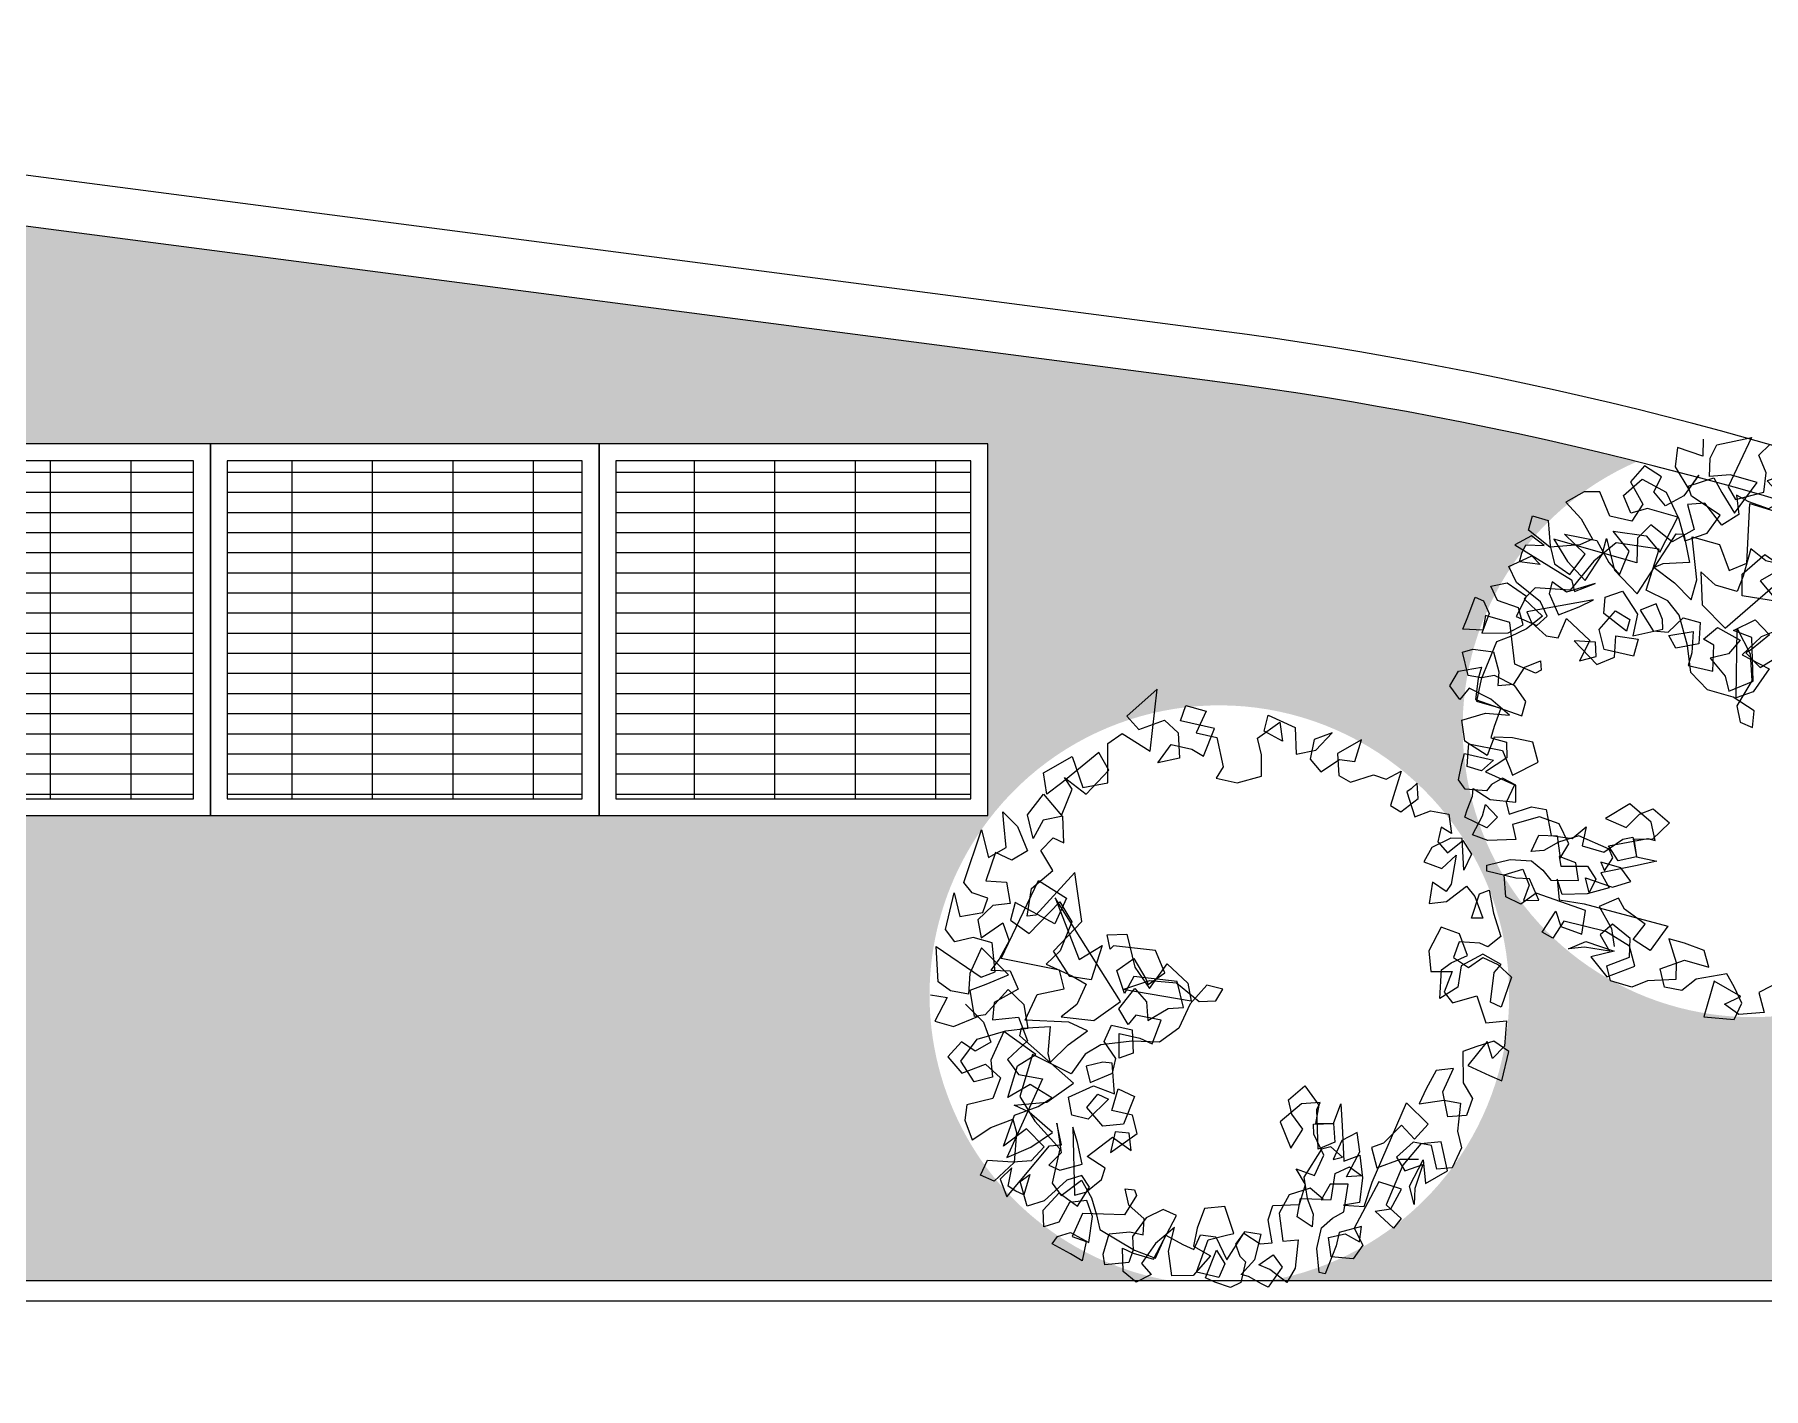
# Model space of a CAD drawing. Header units: millimetres. Extents: x 8265 to 78888, y 1905 to 34251.
# Drawn here: x 36495 to 37518, y 20843 to 21645 of the extents above; entities that cross this region are included whole.
import ezdxf

# ---------------------------------------------------------------- set-up
doc = ezdxf.new("R2010")
doc.units = ezdxf.units.MM
for name, color, linetype, lineweight in [('420_MURATURE_001-AM_0', 4, 'Continuous', 0), ('430_TAVOLATI_001-AM_0', 3, 'Continuous', 0), ('443_GRIGLIE_AERAZIONE_001-AM_0', 6, 'Continuous', 0), ('448_RAMPE_SCALE_ASCENS_001-AM_0', 216, 'Continuous', 0), ('475_VERDE_001-AM_0', 96, 'Continuous', 0), ('478_PIANTUMAZIONI_001-AM_0', 92, 'Continuous', 0)]:
    doc.layers.add(name, color=color, linetype=linetype, lineweight=lineweight)
doc.styles.get("Standard").update_dxf_attribs({"font": 'isocp.shx'})

# ---------------------------------------------------------------- blocks, each defined once
blk = doc.blocks.new('LCSHDP12')
at = {"color": 0}
blk.add_lwpolyline([(0.2050722057878352, -0.4468747459223332), (0.1975145578521072, -0.4191817944680752), (0.2428604659014427, -0.421699333624922), (0.237822028494966, -0.3889713008956929), (0.2050722057878352, -0.3587608073233106), (0.1949953391488689, -0.3864537587775684), (0.2101106431943119, -0.3461731026552438), (0.2353028138787212, -0.3209976903578326), (0.2604949845631305, -0.3386204792621482), (0.2554565512436474, -0.3663134307164061), (0.2882063739507781, -0.3763835932663484), (0.3033216779962211, -0.3436555605371194), (0.2730910699053352, -0.313445066964737), (0.283167940631295, -0.2807170342355079), (0.320956196657909, -0.2781994921173835), (0.3486675860455566, -0.313445066964737), (0.3738597567299659, -0.3058924435716414), (0.3990519274143752, -0.2807170342355079), (0.3663021047072444, -0.2605767032130679), (0.3385907153195968, -0.23288375175881), (0.3562252380682781, -0.2177785049726188), (0.4040903607338584, -0.2001557190295809), (0.446917054166949, -0.2177785049726188), (0.446917054166949, -0.24295391727003), (0.4192056647793014, -0.24295391727003), (0.4040903607338584, -0.2026732581864276), (0.3889750607754089, -0.1749803067321697), (0.3587444526845229, -0.1649101441822274), (0.34362914863908, -0.2051908003045521), (0.3864558420721706, -0.2278486704838388), (0.3310330632968753, -0.23288375175881), (0.3008024592929828, -0.2026732581864276), (0.2781295032248183, -0.1875680143615142), (0.2730910699053352, -0.2303662126019633), (0.3083601113157043, -0.2555416219380968), (0.252937332540409, -0.2630942453311924), (0.2227067285365165, -0.24295391727003), (0.2101106431943119, -0.3084099856897659), (0.2630142032663688, -0.3084099856897659), (0.2882063739507781, -0.2933047389035747), (0.3083601113157043, -0.3184801482397082), (0.2856871552475398, -0.3537257260483394), (0.2403412471982043, -0.3436555605371194), (0.2075914244910735, -0.3058924435716414), (0.1874376871261474, -0.2731644108424124), (0.1546878644190166, -0.2958222810216991), (0.1420917790768119, -0.3310678558690526), (0.1975145578521072, -0.3486906418120905), (0.2075914244910735, -0.3637958885982817), (0.1698031684644596, -0.3889713008956929), (0.1496494310995334, -0.3688309728345306), (0.1194188230086475, -0.3411380184189949), (0.09674587102747648, -0.4015590055637596), (0.1446109936930568, -0.4015590055637596), (0.1773608204871811, -0.3889713008956929), (0.1849184684229091, -0.4191817944680752), (0.1798800351034259, -0.4443572038042087), (0.1269764750313689, -0.4720501552584666), (0.1420917790768119, -0.3814186775025973), (0.1244572604151241, -0.3637958885982817), (0.08163056698203348, -0.3889713008956929), (0.08666900030151665, -0.421699333624922), (0.1068227376664428, -0.4468747459223332), (0.09422665232423814, -0.4695326161016199), (0.03124622561321486, -0.4821203207696866), (0.06399604832034567, -0.4569449084722754), (0.04132309225218118, -0.4242168757430464), (0.01613092156777187, -0.4267344178611708), (0.01865013618401671, -0.4544273693154288), (0.00857326954505038, -0.474567697376591), (-0.08463776525685889, -0.4846378628878111), (-0.04684950923024491, -0.4544273693154288), (-0.07456089453089906, -0.4342870382929886), (-0.1098299359412682, -0.4544273693154288), (-0.127464454602956, -0.464497531865371), (-0.1148683692607514, -0.431769499136142), (-0.08463776525685889, -0.3990414634456352), (-0.05944559457244956, -0.4166642523499508), (-0.05944559457244956, -0.4468747459223332), (-0.009061249116637441, -0.4418396616860842), (-0.0216573344588421, -0.4091116289568552), (0.00857326954505038, -0.3889713008956929), (0.02368857359049337, -0.4141467102318264), (0.05643839629762417, -0.4267344178611708), (0.08163056698203348, -0.4091116289568552), (0.04384231095541952, -0.3864537587775684), (0.0665152629365905, -0.3637958885982817), (0.1017843043469596, -0.3663134307164061), (0.1244572604151241, -0.3713485119913773), (0.111861170985926, -0.3411380184189949), (0.1345341270540905, -0.3159626090828614), (0.1723223830807044, -0.3436555605371194), (0.2000337724683521, -0.3335853950258993), (0.1773608204871811, -0.2958222810216991), (0.2075914244910735, -0.2656117874493168), (0.2504181179241642, -0.2832345733923546), (0.2655334178826137, -0.2555416219380968), (0.2554565512436474, -0.2152609658157721), (0.4015711461176136, -0.2152609658157721), (0.3688213234104827, -0.1850504722433897), (0.3310330632968753, -0.162392602064103), (0.3159177633384258, -0.2127434236976476), (0.3159177633384258, -0.2404363751519056), (0.2882063739507781, -0.1926030956364853), (0.2403412471982043, -0.1649101441822274), (0.2050722057878352, -0.2807170342355079), (0.1924761204456306, -0.2832345733923546), (0.1698031684644596, -0.2404363751519056), (0.2126298578105567, -0.2253311283657144), (0.2252259431527614, -0.2152609658157721), (0.1849184684229091, -0.2001557190295809), (0.1496494310995334, -0.1800153909684186), (0.1496494310995334, -0.2152609658157721), (0.1773608204871811, -0.2832345733923546), (0.1294956937346073, -0.2832345733923546), (0.1017843043469596, -0.2454714593881545), (0.07659213366255033, -0.2656117874493168), (0.0992650856437213, -0.3637958885982817), (-0.04684950923024491, -0.361278349441435), (-0.03929185720752341, -0.3058924435716414), (0.00857326954505038, -0.3058924435716414), (0.003534836225567215, -0.3814186775025973), (0.0337654402294597, -0.3763835932663484), (0.04132309225218118, -0.3386204792621482), (-0.02921498648156359, -0.313445066964737), (-0.006542034500392607, -0.2807170342355079), (0.04636152557166435, -0.2781994921173835), (0.07659213366255033, -0.2907871967854502), (0.07659213366255033, -0.24295391727003), (0.07911134827879515, -0.2152609658157721), (0.1168996083924026, -0.2152609658157721), (0.1471302123962951, -0.2303662126019633), (0.1294956937346073, -0.1774978488502942), (0.08163056698203348, -0.1498048973960363), (-0.03173420518480192, -0.323515232475957), (0.04636152557166435, -0.24295391727003), (0.00857326954505038, -0.2177785049726188), (0.06903448163982882, -0.2102258815795232), (0.07911134827879515, -0.2454714593881545), (0.05139996297814101, -0.2882696576286035), (-0.0140996865231141, -0.2656117874493168), (-0.08463776525685889, -0.3109275278078903), (0.00857326954505038, -0.3411380184189949), (0.01613092156777187, -0.3537257260483394), (-0.02921498648156359, -0.3663134307164061), (-0.07204167991465422, -0.3461731026552438), (-0.09471463189582521, -0.3789011353844728), (-0.1224260212834729, -0.3688309728345306), (-0.1224260212834729, -0.3486906418120905), (-0.1627334960133252, -0.3688309728345306), (-0.142579758648399, -0.3965239242887885), (-0.1073107213250234, -0.3990414634456352), (-0.1400605440321542, -0.4242168757430464), (-0.1828872333782513, -0.4141467102318264), (-0.1627334960133252, -0.3713485119913773), (-0.2105986227658989, -0.3738660541095017), (-0.2231947081081036, -0.394006382170664), (-0.2131178414691373, -0.3486906418120905), (-0.2660214015411942, -0.3310678558690526), (-0.2861751389061204, -0.3587608073233106), (-0.2131178414691373, -0.394006382170664), (-0.1854064520814896, -0.4091116289568552), (-0.2156370560853821, -0.4292519570180175), (-0.2609829641347176, -0.3965239242887885), (-0.2206754894048653, -0.3587608073233106), (-0.2458676641762681, -0.323515232475957), (-0.306328872184053, -0.351208183930215), (-0.3315210469554559, -0.3361029371440238), (-0.3239633949327343, -0.2807170342355079), (-0.4247320817573651, -0.313445066964737), (-0.3617516509593483, -0.3411380184189949), (-0.3491555656171437, -0.313445066964737), (-0.3819053883242745, -0.2807170342355079), (-0.3718285216853082, -0.2505065406631256), (-0.3340402615717007, -0.2303662126019633), (-0.3113673095905297, -0.2605767032130679), (-0.3491555656171437, -0.25302408278125), (-0.3567132176398651, -0.2177785049726188), (-0.3541939989366268, -0.1951206377546098), (-0.4045783443924389, -0.1976381769114565), (-0.3919822590502343, -0.2555416219380968), (-0.4196936443508885, -0.2580591640562212), (-0.4247320817573651, -0.2228135892088677), (-0.3844246070275128, -0.2228135892088677), (-0.3919822590502343, -0.1875680143615142), (-0.351674784320382, -0.1573575207891318), (-0.3290018282522175, -0.1598750599459785), (-0.336559480274939, -0.124629485098625), (-0.3642708696625866, -0.09190145236939598), (-0.3970206923697175, -0.1070066991555872), (-0.4196936443508885, -0.124629485098625), (-0.4600011190807408, -0.1019716149193383), (-0.4322897296930931, -0.08434882897630039), (-0.4348089483963314, -0.1195944038236539), (-0.4625203377839791, -0.124629485098625), (-0.4625203377839791, -0.07427866346508036), (-0.4222128630541268, -0.05413833540391804), (-0.4423666004190529, -0.02644538394966013), (-0.4801548564456669, -0.0138576792815934), (-0.4574819044644959, -0.03651554649960242), (-0.4247320817573651, -0.02896292310650683), (-0.4121359964151605, -0.003787513770373365), (-0.4448858191222912, 0.01635281429078896), (-0.4524434670580192, 0.04152822658820016), (-0.4902317271716267, 0.03649314235195128), (-0.4524434670580192, 0.008800190897693367), (-0.4196936443508885, 0.02642297980200899), (-0.4171744297346436, 0.04908084998129576), (-0.4448858191222912, 0.0792913435536781), (-0.4474050337385361, 0.1019492107716871), (-0.4700779898067006, 0.1195719996760028), (-0.4096167777119221, 0.1271246230690983), (-0.4070975590086838, 0.1472649511302607), (-0.4398473817158146, 0.1648877400345763), (-0.4625203377839791, 0.1523000324052318), (-0.4499242524417744, 0.1472649511302607), (-0.4423666004190529, 0.1422298698552895), (-0.4096167777119221, 0.1724403634276719), (-0.4297705150768483, 0.1925806914888342), (-0.4373281670995698, 0.2227911850612165), (-0.4096167777119221, 0.2404139710042544), (-0.4121359964151605, 0.2202736429430921), (-0.3869438216437576, 0.2253087242180632), (-0.3768669550047913, 0.24796659439735), (-0.4070975590086838, 0.2630718411835412), (-0.3919822590502343, 0.2857297113628279), (-0.3617516509593483, 0.2857297113628279), (-0.4096167777119221, 0.2605543020266945), (-0.4020591256892006, 0.2429315131223789), (-0.374347736301553, 0.2202736429430921), (-0.3466363469139053, 0.2177561008249677), (-0.3491555656171437, 0.2504841365154745), (-0.3793861696210362, 0.2630718411835412), (-0.3315210469554559, 0.2756595458516079), (-0.3164057429100128, 0.2731420066947612), (-0.321444176229496, 0.2454490552405033), (-0.2861751389061204, 0.2555192177904456), (-0.3012904388645699, 0.2806946300878568), (-0.3390786989781773, 0.3008349581490191), (-0.3290018282522175, 0.3209752862101815), (-0.3012904388645699, 0.3486682376644394), (-0.2937327868418484, 0.3310454517214015), (-0.336559480274939, 0.3260103674851526), (-0.3491555656171437, 0.3385980751144971), (-0.3164057429100128, 0.3612559452937839), (-0.2861751389061204, 0.3889488967480417), (-0.2609829641347176, 0.376361192079975), (-0.2609829641347176, 0.3612559452937839), (-0.2483868787925129, 0.328527909603277), (-0.2206754894048653, 0.3310454517214015), (-0.2156370560853821, 0.3612559452937839), (-0.2408292267697914, 0.376361192079975), (-0.2408292267697914, 0.4040541435342329), (-0.2307523601308251, 0.4342646371066153), (-0.1778488000587681, 0.4392997183815864), (-0.1778488000587681, 0.4191593903204241), (-0.2257139268113419, 0.4040541435342329), (-0.2433484454730298, 0.4090892248092041), (-0.2458676641762681, 0.3738436499618505), (-0.2131178414691373, 0.3486682376644394), (-0.1778488000587681, 0.3587384031756594), (-0.1476181919678822, 0.3385980751144971), (-0.1929641041042111, 0.3209752862101815), (-0.2105986227658989, 0.3310454517214015), (-0.2332715788340634, 0.3511857797825638), (-0.2609829641347176, 0.3234928283283059), (-0.2584637495184727, 0.2907647926377991), (-0.2131178414691373, 0.2882472534809524), (-0.1828872333782513, 0.3058700394239903), (-0.1980025374236943, 0.3385980751144971), (-0.1602142813970803, 0.3411156142713438), (-0.1501374106711205, 0.3612559452937839), (-0.1778488000587681, 0.3939839780230129), (-0.142579758648399, 0.4267120137135197), (-0.1602142813970803, 0.4569225043246243), (-0.119906806667228, 0.4720277511108155), (-0.09219541727958037, 0.4619575885608732), (-0.1148683692607514, 0.4418172575384331), (-0.06448402789193274, 0.4292295528703664), (-0.06448402789193274, 0.4695102119539687), (-0.06448402789193274, 0.4921680821332555), (-0.1148683692607514, 0.4820979166220355), (-0.119906806667228, 0.4518874230496531), (-0.09975306930230186, 0.4292295528703664), (-0.08211854655362055, 0.4116067669273285), (-0.03425342388804025, 0.4342646371066153), (-0.01661890113935894, 0.4594400464427487), (0.01361170286453354, 0.4619575885608732), (0.02872700690997653, 0.4342646371066153), (-0.006542034500392607, 0.4090892248092041), (-0.04936872384648974, 0.4090892248092041), (-0.03425342388804025, 0.3839138125117929), (0.001015617522328886, 0.3813962733549461), (0.02872700690997653, 0.3813962733549461), (0.00605405084181205, 0.4166418482022997), (-0.001503597093915949, 0.4443347996565576), (0.04384231095541952, 0.4594400464427487), (0.0665152629365905, 0.4770628353470643), (0.104303523050198, 0.4770628353470643), (0.1168996083924026, 0.4544049651677776), (0.08414978568527182, 0.4292295528703664), (0.09170743362099981, 0.399019059297984), (0.1269764750313689, 0.3839138125117929), (0.1420917790768119, 0.4065716826910796), (0.1194188230086475, 0.4292295528703664), (0.1622455164417381, 0.4342646371066153), (0.1874376871261474, 0.4443347996565576), (0.1622455164417381, 0.4241944715953953), (0.111861170985926, 0.4267120137135197), (0.1471302123962951, 0.446852341774682), (0.111861170985926, 0.4720277511108155), (0.07155370034306716, 0.4418172575384331), (0.08918821900475499, 0.4116067669273285), (0.1345341270540905, 0.399019059297984), (0.2075914244910735, 0.4015366014161085), (0.2176682911300399, 0.4342646371066153), (0.237822028494966, 0.4292295528703664), (0.2252259431527614, 0.3889488967480417), (0.2101106431943119, 0.4116067669273285), (0.1723223830807044, 0.4141243060841752), (0.1773608204871811, 0.3738436499618505), (0.2655334178826137, 0.3688085686868794), (0.2856871552475398, 0.3939839780230129), (0.3133985446351875, 0.3889488967480417), (0.3259946299773921, 0.3537033219006883), (0.2982832405897445, 0.3360805329963726), (0.2806487219280567, 0.3587384031756594), (0.283167940631295, 0.3864313546299173), (0.2579757658598922, 0.3788787312368217), (0.283167940631295, 0.3486682376644394), (0.305840892612466, 0.3537033219006883), (0.3562252380682781, 0.3562208610575349), (0.3587444526845229, 0.3461506985075927), (0.3234754112741538, 0.3260103674851526), (0.2882063739507781, 0.3184577470533347), (0.2655334178826137, 0.328527909603277), (0.2478988992209258, 0.3411156142713438), (0.2025529911715904, 0.328527909603277), (0.2151490765137951, 0.3008349581490191), (0.2453796805176875, 0.2983174160308947), (0.237822028494966, 0.3134226628170859), (0.1949953391488689, 0.3008349581490191), (0.1748416017839428, 0.3184577470533347), (0.1798800351034259, 0.3436331563894682), (0.1924761204456306, 0.3209752862101815), (0.1446109936930568, 0.3234928283283059), (0.1168996083924026, 0.3058700394239903), (0.1395725603735736, 0.2882472534809524), (0.1748416017839428, 0.2882472534809524), (0.1647647310579829, 0.3008349581490191), (0.1572070831222549, 0.2756595458516079), (0.1672839497612212, 0.2630718411835412), (0.2227067285365165, 0.2555192177904456), (0.252937332540409, 0.2756595458516079), (0.2730910699053352, 0.295799876874048), (0.2932448072702613, 0.3033525002671436), (0.2882063739507781, 0.2731420066947612), (0.2579757658598922, 0.2655893833016656), (0.2428604659014427, 0.3008349581490191), (0.2353028138787212, 0.2731420066947612), (0.2604949845631305, 0.2454490552405033), (0.2957640259734997, 0.2429315131223789), (0.336071500703352, 0.2681069224585123), (0.3234754112741538, 0.2907647926377991), (0.3688213234104827, 0.3058700394239903), (0.3965327087111369, 0.3033525002671436), (0.3889750607754089, 0.2681069224585123), (0.3889750607754089, 0.24796659439735), (0.3637828860040061, 0.2630718411835412), (0.3763789754332043, 0.2857297113628279), (0.416686446076063, 0.2781770879697323), (0.416686446076063, 0.2655893833016656), (0.4141672314598182, 0.2404139710042544), (0.416686446076063, 0.2278262663361877), (0.3839366233689323, 0.2378964318474077), (0.3411099340228351, 0.2303438084543121), (0.3486675860455566, 0.2026508570000542), (0.3738597567299659, 0.1976157727638053), (0.3889750607754089, 0.2127210195499965), (0.3940134940948921, 0.2253087242180632), (0.4292825355052612, 0.2328613476111588), (0.4443978354637107, 0.2202736429430921), (0.446917054166949, 0.1925806914888342), (0.446917054166949, 0.1749579025845186), (0.3965327087111369, 0.1724403634276719), (0.4116480127565799, 0.1950982336069586), (0.4368401834409892, 0.1950982336069586), (0.4418786208474659, 0.1699228213095474), (0.4443978354637107, 0.1573351166414807), (0.3864558420721706, 0.1523000324052318), (0.3663021047072444, 0.177475444702643), (0.3587444526845229, 0.187545610213863), (0.3234754112741538, 0.1548175745233563), (0.3411099340228351, 0.1246070809509739), (0.3763789754332043, 0.1271246230690983), (0.4066095794370967, 0.1346772464621939), (0.409128798140335, 0.167405279191423), (0.4519554874864322, 0.1548175745233563), (0.4670707915318752, 0.1220895417941272), (0.431801750121506, 0.09943167161484043), (0.3914942753916537, 0.09187904822174484), (0.4292825355052612, 0.07425625931742921), (0.46959000614812, 0.06670363592433363), (0.4796668768740798, 0.0893615061036204), (0.5023398329422443, 0.07173872016058253), (0.4947821809195228, 0.04404576574504687), (0.4595131395091537, 0.02642297980200899), (0.4595131395091537, 0.04656330786317131), (0.4544747061896705, 0.0818088827105248), (0.3713405380267276, 0.0868439669467737), (0.3713405380267276, 0.06166855464936249), (0.3965327087111369, 0.04152822658820016), (0.4343209688247444, 0.03397560319510458), (0.4544747061896705, 0.04404576574504687), (0.4771476581708415, 0.04656330786317131), (0.4973013955357676, 0.01131773301581781), (0.4821860955773182, 0.001247567504597779), (0.446917054166949, -0.003787513770373365), (0.4292825355052612, 0.02642297980200899), (0.4242440980987846, 0.04908084998129576), (0.3990519274143752, 0.03901068447007572), (0.3889750607754089, 0.006282651740846667), (0.3663021047072444, -0.01134013716346895), (0.3612636713877613, 0.003765109622722223), (0.3688213234104827, 0.01131773301581781), (0.4066095794370967, 0.006282651740846667), (0.4343209688247444, -0.05917341667888919), (0.4771476581708415, -0.05917341667888919), (0.4746284435545967, -0.03399800734275572), (0.5073782662617274, -0.02644538394966013), (0.5048590475584891, -0.04910325412894689), (0.5023398329422443, -0.08434882897630039), (0.4872245288968013, -0.08183128685817595), (0.4721092248513584, -0.06420850091513808), (0.4746284435545967, -0.02896292310650683), (0.431801750121506, -0.04155063073585131), (0.4116480127565799, -0.06169095879701363), (0.4267633168020229, -0.08686636813314709), (0.4645515728286368, -0.08938391025127154), (0.4821860955773182, -0.1095242383124339), (0.4569939208059153, -0.1221119459417783), (0.4192056647793014, -0.1095242383124339), (0.4267633168020229, -0.07176112430823366), (0.3889750607754089, -0.06672604007198478), (0.3763789754332043, -0.08686636813314709), (0.3940134940948921, -0.1070066991555872), (0.4418786208474659, -0.1271470272167495), (0.462032358212392, -0.1498048973960363), (0.4292825355052612, -0.1774978488502942), (0.4116480127565799, -0.1674276833390741), (0.446917054166949, -0.162392602064103), (0.446917054166949, -0.1774978488502942), (0.4443978354637107, -0.1926030956364853), (0.4141672314598182, -0.2001557190295809), (0.4393594021442275, -0.2102258815795232), (0.462032358212392, -0.1875680143615142), (0.3537060193650398, -0.1573575207891318), (0.34362914863908, -0.1397347318848162), (0.3133985446351875, -0.162392602064103), (0.3562252380682781, -0.1346996506098451), (0.3839366233689323, -0.1447698131597873), (0.3839366233689323, -0.124629485098625), (0.3587444526845229, -0.09441899152624268), (0.3285138486806304, -0.1170768617055294), (0.3083601113157043, -0.1346996506098451), (0.4116480127565799, -0.08434882897630039), (0.3990519274143752, -0.06924358219010922), (0.3688213234104827, -0.05413833540391804), (0.3486675860455566, -0.05665587752204249), (0.34362914863908, -0.09190145236939598), (0.2957640259734997, -0.06672604007198478), (0.3033216779962211, -0.02896292310650683), (0.2781295032248183, -0.04406816989269801), (0.2856871552475398, -0.06672604007198478), (0.320956196657909, -0.05917341667888919), (0.2730910699053352, -0.03148046522463128), (0.2478988992209258, -0.0516207932857936), (0.2554565512436474, -0.08686636813314709), (0.2176682911300399, -0.09190145236939598), (0.2176682911300399, -0.06169095879701363), (0.268052636585852, -0.05917341667888919), (0.2856871552475398, -0.08938391025127154), (0.268052636585852, -0.1271470272167495), (0.2403412471982043, -0.1195944038236539), (0.2403412471982043, -0.09945407576249157), (0.2856871552475398, -0.1170768617055294), (0.290725588567023, -0.1447698131597873), (0.2655334178826137, -0.162392602064103), (0.230264380559238, -0.1321821084917206), (0.2277451618559997, -0.09441899152624268), (0.1823992538066642, -0.1195944038236539), (0.1874376871261474, -0.1346996506098451), (0.2050722057878352, -0.1573575207891318), (0.2277451618559997, -0.1397347318848162), (0.1975145578521072, -0.1120417804305583), (0.1723223830807044, -0.1170768617055294), (0.1546878644190166, -0.1472873552779118), (0.1244572604151241, -0.1472873552779118), (0.1168996083924026, -0.1120417804305583), (0.1521686457157783, -0.09441899152624268), (0.1698031684644596, -0.1120417804305583), (0.1320149083508521, -0.1296645693348739), (0.1244572604151241, -0.09441899152624268), (0.1244572604151241, -0.07176112430823366), (0.08163056698203348, -0.07427866346508036), (0.09170743362099981, -0.1170768617055294), (0.111861170985926, -0.1221119459417783), (0.09422665232423814, -0.1472873552779118), (0.05139996297814101, -0.1372171927279695), (0.06399604832034567, -0.1095242383124339), (0.09170743362099981, -0.09441899152624268), (0.05895761091386901, -0.07176112430823366), (0.04636152557166435, -0.04910325412894689), (0.01109248824828871, -0.07679620558320481), (0.0337654402294597, -0.1472873552779118), (0.0665152629365905, -0.1498048973960363), (0.03628465893269802, -0.1774978488502942), (0.00605405084181205, -0.1598750599459785), (0.02872700690997653, -0.1271470272167495), (0.03628465893269802, -0.1195944038236539), (0.00605405084181205, -0.1019716149193383), (-0.0216573344588421, -0.1321821084917206), (0.001015617522328886, -0.2001557190295809), (0.00857326954505038, -0.2026732581864276), (-0.01158046781987577, -0.2177785049726188), (-0.02669577186531876, -0.1875680143615142), (0.01865013618401671, -0.1523224365528829), (0.04132309225218118, -0.1145593225486827), (-0.009061249116637441, -0.1044891570374627), (0.00605405084181205, -0.05917341667888919), (0.03124622561321486, -0.04155063073585131), (0.06147682961710733, -0.1548399786710074), (0.02872700690997653, -0.1195944038236539), (0.01361170286453354, -0.07679620558320481), (0.0262077882067382, -0.02896292310650683), (0.01361170286453354, -0.003787513770373365), (-0.009061249116637441, -0.001269971652248922), (-0.004022815797154277, -0.02896292310650683), (0.03628465893269802, -0.04155063073585131), (0.08163056698203348, -0.04155063073585131), (0.1168996083924026, -0.06169095879701363), (0.1345341270540905, -0.1044891570374627), (0.1622455164417381, -0.1498048973960363), (0.1874376871261474, -0.1674276833390741), (0.2277451618559997, -0.1749803067321697), (0.2252259431527614, -0.2479889985450011), (0.2982832405897445, -0.2379188359950589), (0.3259946299773921, -0.1976381769114565), (0.3511868006618014, -0.1397347318848162), (0.409128798140335, -0.1271470272167495), (0.4217248834825397, -0.1044891570374627), (0.3839366233689323, -0.08434882897630039), (0.4040903607338584, -0.05665587752204249), (0.4267633168020229, -0.03651554649960242), (0.446917054166949, -0.02141030267468898), (0.4544747061896705, 0.04656330786317131), (0.4519554874864322, 0.08432642482864926), (0.409128798140335, 0.08432642482864926), (0.4116480127565799, 0.1170544575578783), (0.4116480127565799, 0.1371947885803184), (0.3839366233689323, 0.1371947885803184), (0.3763789754332043, 0.1623701979164518), (0.4040903607338584, 0.1950982336069586), (0.3511868006618014, 0.2026508570000542), (0.3562252380682781, 0.2353788897292833), (0.3461483673423183, 0.2530016786335989), (0.3133985446351875, 0.2303438084543121), (0.2882063739507781, 0.2278262663361877), (0.268052636585852, 0.2681069224585123), (0.2327835951754829, 0.2630718411835412), (0.2151490765137951, 0.2378964318474077), (0.2126298578105567, 0.2706244645766367), (0.1748416017839428, 0.2706244645766367), (0.1496494310995334, 0.2404139710042544), (0.1345341270540905, 0.2328613476111588), (0.1194188230086475, 0.2630718411835412), (0.1471302123962951, 0.2781770879697323), (0.1698031684644596, 0.2580367599085701), (0.1093419563696811, 0.2278262663361877), (0.09674587102747648, 0.2278262663361877), (0.111861170985926, 0.2001333148819298), (0.1546878644190166, 0.1799929868207674), (0.1874376871261474, 0.2152385616681209), (0.1496494310995334, 0.2202736429430921), (0.1345341270540905, 0.1925806914888342), (0.1143803896891643, 0.177475444702643), (0.08163056698203348, 0.1925806914888342), (0.1017843043469596, 0.2278262663361877), (0.1320149083508521, 0.2353788897292833), (0.1194188230086475, 0.2630718411835412), (0.08414978568527182, 0.2605543020266945), (0.1168996083924026, 0.2781770879697323), (0.1698031684644596, 0.3058700394239903), (0.1496494310995334, 0.3260103674851526), (0.1823992538066642, 0.3461506985075927), (0.2227067285365165, 0.3587384031756594), (0.237822028494966, 0.3360805329963726), (0.2252259431527614, 0.3688085686868794), (0.1823992538066642, 0.3637734844506305), (0.03628465893269802, 0.3612559452937839), (0.05391917759438584, 0.4090892248092041), (0.08666900030151665, 0.399019059297984), (0.074072914959312, 0.3688085686868794), (0.1143803896891643, 0.3537033219006883), (0.1294956937346073, 0.3385980751144971), (0.1572070831222549, 0.3612559452937839), (0.1269764750313689, 0.3914664359048884), (0.1143803896891643, 0.4191593903204241)], dxfattribs=at)
at = {"color": 0, "flags": 1}
for tag, p in [('ITEM', (0.08903579296781051, 0.01158904388116774)), ('SIZE', (0.08372168932357323, -0.03637680957981895))]:
    blk.add_attdef(tag, p, '', height=0.02, dxfattribs=at)

msp = doc.modelspace()

# ---------------------------------------------------------------- hatches: boundary and pattern name
at = {"layer": '443_GRIGLIE_AERAZIONE_001-AM_0'}
h = msp.add_hatch(dxfattribs=at)
h.set_pattern_fill('GRATE', color=253, scale=15, style=0)
h.set_pattern_definition([(0, (35456.60253277129, 18313.83345244208), (0, 11.90625), []), (90, (35456.60253277129, 18313.83345244208), (-47.625, 2.916093880039536e-15), [])])
h.paths.add_polyline_path([(37048.9030131525, 21192.36409936606), (37048.9030131525, 21392.36409936606), (36838.9030131525, 21392.36409936606), (36838.9030131525, 21192.36409936606)])
h.paths.add_polyline_path([(36818.9030131525, 21192.36409936606), (36818.9030131525, 21392.36409936606), (36608.9030131525, 21392.36409936606), (36608.9030131525, 21192.36409936606)])
h.paths.add_polyline_path([(36588.9030131525, 21192.36409936606), (36588.9030131525, 21392.36409936606), (36378.9030131525, 21392.36409936606), (36378.9030131525, 21192.36409936606)])
h.paths.add_polyline_path([(36358.9030131525, 21192.36409936606), (36358.9030131525, 21392.36409936606), (36148.9030131525, 21392.36409936606), (36148.9030131525, 21192.36409936606)])
at = {"layer": '475_VERDE_001-AM_0'}
h = msp.add_hatch(dxfattribs=at)
h.set_pattern_fill('AR-SAND', color=256, angle=90, style=0)
h.set_pattern_definition([(127.5, (52719.56720419485, 18313.83345244208), (-48.94132373293424, -1.600031295984043), [0, -38.608, 0, -43.18, 0, -41.275]), (97.49999999999989, (52719.56720419485, 18313.83345244208), (-71.68251005683543, 44.95232831380027), [0, -20.828, 0, -34.79799999999999, 0, -13.335]), (57.49999999999999, (52719.56720419485, 18282.59145244207), (-0.1437184678545643, 79.0992370241458), [0, -12.69999999999996, 0, -45.71999999999983, 0, -59.68999999999983]), (47.5, (52719.56720419485, 18282.59145244207), (-22.29293232572162, 76.35564524722972), [0, -6.35, 0, -29.972, 0, -34.29])])
edge = h.paths.add_edge_path()
edge.add_line((39330.90260549986, 23295.29488761206), (38430.44446884418, 23295.29901558348))
edge.add_line((38430.44446884418, 23295.29901558348), (36898.14770065908, 23495.63151882642))
edge.add_line((36898.14770065908, 23495.63151882642), (36762.25237494715, 22338.65737303999))
edge.add_line((36762.25237494715, 22338.65737303999), (36762.5541171458, 22332.65703145054))
edge.add_line((36762.5541171458, 22332.65703145054), (36760.22081186507, 22312.79193403164))
edge.add_line((36760.22081186507, 22312.79193403164), (37125.85148984493, 22265.06248128063))
edge.add_line((37125.85148984493, 22265.06248128063), (37125.85148984493, 22504.37270368978))
edge.add_line((37125.85148984493, 22504.37270368979), (37649.35148465654, 22504.37270368979))
edge.add_line((37649.35148465654, 22504.37270368979), (37649.35148465654, 22254.37270368979))
edge.add_line((37649.35148465654, 22254.37270368979), (37207.74035306703, 22254.37270368979))
edge.add_line((37207.74035306703, 22254.37270368979), (37296.67827435547, 22242.76274160848))
edge.add_arc((36904.46951622844, 19238.25408127005), 3030.000000000022, 58.04462427899517, 82.56266073990349, ccw=False)
edge.add_arc((38874.3514918498, 22070.57909830513), 450.0000000001144, 86.60103548247969, 215.527089991436, ccw=False)
edge.add_arc((39147.50206741855, 22554.27931229458), 248.8725635251313, 42.53072332366179, 187.9663941578856, ccw=False)
edge.add_line((39330.89998353913, 22722.5135455475), (39330.90260549986, 23295.29488761206))
edge = h.paths.add_edge_path(flags=16)
edge.add_arc((39007.28722579133, 22940.83155080867), 137.9026082474811, 0, 360)
edge = h.paths.add_edge_path(flags=16)
edge.add_arc((38604.18879551604, 23078.28744892932), 171.5143721362401, 0, 360)
edge = h.paths.add_edge_path(flags=16)
edge.add_arc((38899.08322783624, 22047.61277494792), 1250.519716264211, 110.4016428839796, 163.2889972178715)
edge.add_line((37701.37634313136, 22407.19277869683), (37499.60355899281, 22869.64307673357))
edge.add_arc((39034.59074098949, 21934.22444891385), 1797.552129471146, 142.1318489892074, 148.6419399677553, ccw=False)
edge.add_arc((37603.28110483017, 23175.00058683245), 137.9026082474788, 3.049852320883076, 275.10731076308576, ccw=False)
edge.add_arc((39034.59074098954, 21934.2244489139), 1797.552129471142, 130.5895956356289, 136.02531409476, ccw=False)
edge.add_line((37865.03802022564, 23299.26660632883), (38463.15340211451, 23219.68988325255))
edge = h.paths.add_edge_path(flags=16)
edge.add_arc((38291.59332276633, 22920.04476780711), 171.5143721362438, 0, 360)
edge = h.paths.add_edge_path(flags=16)
edge.add_arc((38244.64222622767, 22414.05671700393), 248.8725635251321, 0, 360)
edge = h.paths.add_edge_path(flags=16)
edge.add_arc((37107.45106158341, 22765.40458546027), 248.8725635251321, 0, 360)
edge = h.paths.add_edge_path(flags=16)
edge.add_arc((37124.93744883243, 23228.14357810605), 171.5143721362401, 0, 360)
h.paths.add_polyline_path([(37095.85148986858, 22504.37270372105), (37095.85148986858, 22334.37270372349), (36853.85148986858, 22334.37270372349), (36853.85148986858, 22504.3727037221)], flags=16)
edge = h.paths.add_edge_path()
edge.add_line((38755.12358957826, 21636.6612405025), (38501.23341689626, 20907.03812143167))
edge.add_line((38501.23341689626, 20907.03812143167), (38692.76543282263, 20907.03727661588))
edge.add_line((38692.76543282263, 20907.03727661588), (38692.76543282263, 21073.03727661588))
edge.add_line((38692.76543282263, 21073.03727661588), (38855.27497067794, 21073.03727661588))
edge.add_arc((39092.52895763645, 20997.88344405987), 248.8725635251237, 133.5220172336428, 162.4236046599134, ccw=False)
edge.add_arc((38838.21441666123, 21328.47452611667), 171.514372136244, 179.9999999999994, 298.9163099370498, ccw=False)
edge.add_arc((38844.46078574283, 21317.04182223265), 178.1280096908395, 30.51310138003481, 176.3200832374819, ccw=False)
edge.add_arc((39151.65103129594, 21483.5367987939), 171.5143721362461, 180.0000000000041, 206.3223630578534, ccw=False)
edge.add_arc((39145.72118777964, 21494.75991942244), 165.9644376212314, -136.42156764712342, 183.877508716141, ccw=False)
edge.add_arc((38038.03261972765, 21599.19799093251), 1011.418763773191, 338.265747224651, 347.50382639124336, ccw=False)
edge.add_arc((39082.86768862974, 20971.8917043686), 273.8378753474828, 28.189265778121182, 112.6186018674002, ccw=False)
edge.add_line((39324.22619244295, 21101.24878616881), (39324.33497384559, 22066.72346203392))
edge.add_arc((38874.3514918498, 22070.57909830514), 450.0000000001179, 254.6359650711585, 359.5090791362316, ccw=False)
edge = h.paths.add_edge_path(flags=17)
edge.add_arc((39147.50206741855, 22554.27931229458), 248.8725635251344, 293.12586172322284, 317.46875212264473, ccw=False)
edge.add_arc((38874.3514918498, 22070.57909830514), 450.0000000001141, -0.0002622768460014413, 34.49122039862931, ccw=False)
edge.add_line((39324.35149184521, 22070.57703838761), (39330.89844331524, 22386.04340000611))
edge = h.paths.add_edge_path()
edge.add_arc((36904.46951622846, 19238.25408127008), 2219.999999999984, 55.18138782185746, 70.21721676302788)
edge.add_arc((37511.48094991357, 21234.61971380724), 171.5143721362449, -246.5074137860314, 32.68276035530158, ccw=False)
edge.add_arc((36904.46951622847, 19238.2540812701), 2219.999999999974, 75.95812980624434, 82.56266073990358)
edge.add_line((37191.83038851956, 21439.57725815167), (36107.66188794353, 21581.10468550993))
edge.add_line((36107.66188794353, 21581.10468550993), (36107.66188794353, 20907.04867907654))
edge.add_line((36107.66188794353, 20907.04867907654), (37167.25050382062, 20907.04400540784))
edge.add_arc((37195.99242036398, 21076.13298222983), 171.5143721362465, 143.0621804677853, 260.3530116842416, ccw=False)
edge.add_line((37058.9030131525, 21179.2041919816), (37058.9030131525, 21182.36409936606))
edge.add_line((37058.9030131525, 21182.36409936606), (36138.9030131525, 21182.36409936606))
edge.add_line((36138.9030131525, 21182.36409936606), (36138.9030131525, 21402.36409936606))
edge.add_line((36138.9030131525, 21402.36409936606), (37058.9030131525, 21402.36409936606))
edge.add_line((37058.9030131525, 21402.36409936606), (37058.9030131525, 21179.2041919816))
edge.add_arc((37195.99242036398, 21076.13298222983), 171.514372136248, -80.35351712849649, 143.0621804677859, ccw=False)
edge.add_line((37224.73284525968, 20907.04375186282), (38475.51235241286, 20907.038234883))
edge.add_arc((38874.35149184945, 22070.57909830526), 1229.999999999984, 235.181387821874, 251.0792841794065, ccw=False)

# ---------------------------------------------------------------- linework, layer by layer
at = {"layer": '420_MURATURE_001-AM_0'}
for p, q in [((37195.71364353445, 21469.32486863906), (36074.4286137566, 21615.6974901731)), ((37191.83038850349, 21439.57725814066), (36070.54535872557, 21585.94987967476))]:
    msp.add_line(p, q, dxfattribs=at)
for radius in [2250, 2220]:
    msp.add_arc((36904.46951622844, 19238.25408127008, 3.098030502879549), radius, 55.18138782170054, 82.56282944910743, dxfattribs=at)
at = {"layer": '430_TAVOLATI_001-AM_0', "linetype": 'Continuous'}
for p, q in [((38475.51235241286, 20907.038234883), (36107.66188794353, 20907.04867907654)), ((39338.919216927, 20895.02326519062), (36095.66188794353, 20895.03756296168))]:
    msp.add_line(p, q, dxfattribs=at)
at = {"layer": '443_GRIGLIE_AERAZIONE_001-AM_0'}
for points in [[(36598.9030131525, 21182.36409936606), (36598.9030131525, 21402.36409936606), (36368.9030131525, 21402.36409936606), (36368.9030131525, 21182.36409936606)], [(36828.9030131525, 21182.36409936606), (36828.9030131525, 21402.36409936606), (36598.9030131525, 21402.36409936606), (36598.9030131525, 21182.36409936606)], [(37058.9030131525, 21182.36409936606), (37058.9030131525, 21402.36409936606), (36828.9030131525, 21402.36409936606), (36828.9030131525, 21182.36409936606)], [(36588.9030131525, 21192.36409936606), (36588.9030131525, 21392.36409936606), (36378.9030131525, 21392.36409936606), (36378.9030131525, 21192.36409936606)], [(36818.9030131525, 21192.36409936606), (36818.9030131525, 21392.36409936606), (36608.9030131525, 21392.36409936606), (36608.9030131525, 21192.36409936606)], [(37048.9030131525, 21192.36409936606), (37048.9030131525, 21392.36409936606), (36838.9030131525, 21392.36409936606), (36838.9030131525, 21192.36409936606)]]:
    msp.add_lwpolyline(points, close=True, dxfattribs=at)
at = {"layer": '448_RAMPE_SCALE_ASCENS_001-AM_0', "ltscale": 0.2}
msp.add_lwpolyline([(38256.47385343885, 21488.30058571644, 0.1031785873232886), (37244.25433151609, 21841.16999985668), (36122.96930164372, 21987.54262140318, 0.01166129370405689), (35815.73714897324, 22020.38230847346)], format="xyb", dxfattribs=at)

# ---------------------------------------------------------------- block references
at = {"layer": '478_PIANTUMAZIONI_001-AM_0'}
for p, xscale, yscale, rotation in [((37508.30935630484, 21235.06308641139), 350.0000000000076, 350.0000000000076, 164.0636430472033), ((37197.12860681058, 21076.48872370127), 350.0000000000231, 350.0000000000231, 245.4062266445286)]:
    msp.add_blockref('LCSHDP12', p, dxfattribs=dict(at, xscale=xscale, yscale=yscale, rotation=rotation))

doc.saveas('drawing.dxf')
